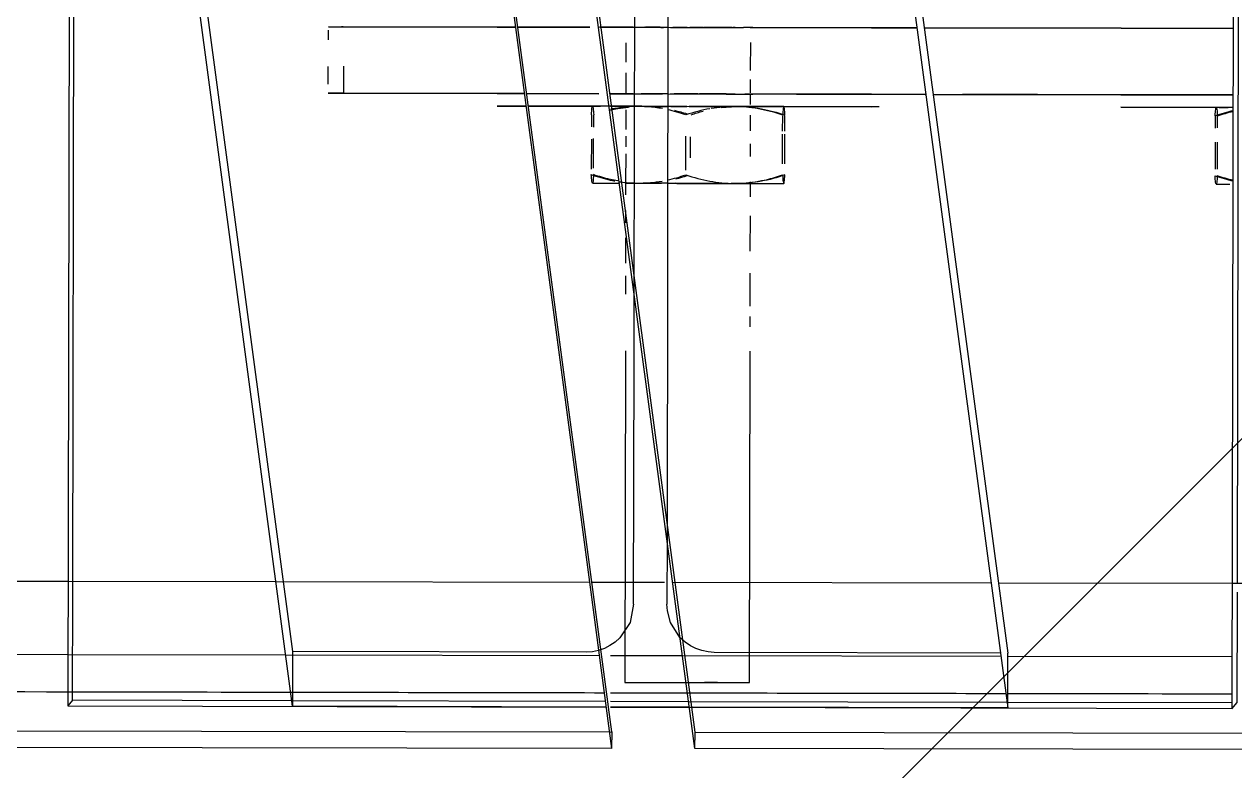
# Model space of a CAD drawing. Header units: metres. Extents: x -354 to -91, y 3 to 562.
# Drawn here: x -275.3041 to -275.013, y 509.5304 to 509.7099 of the extents above; entities that cross this region are included whole.
import ezdxf

# ---------------------------------------------------------------- set-up
doc = ezdxf.new("R2010")
doc.units = ezdxf.units.M
doc.layers.add('A-DETL-GENF', color=7, linetype='Continuous', lineweight=9)
doc.layers.add('A-GENM', color=7, linetype='Continuous', lineweight=25)

# ---------------------------------------------------------------- blocks, each defined once
blk = doc.blocks.new('CappingBeam_RS39B_CB01A - CappingBeam_RS39B_CB01A-57939457-DRG-2873034 - CONSTRUCTION SEQUENCE STAGE A8')
at = {"layer": 'A-GENM', "color": 9, "true_color": 0xbebebe}
for points in [[(97.39581, 41.11397), (97.42394, 41.00738), (97.45206, 40.9008), (97.48019, 40.79421)], [(97.48019, 40.79421), (97.48474, 40.77696), (97.48929, 40.7597), (97.49384, 40.74245)], [(97.49384, 40.74245), (97.50026, 40.71815), (97.50667, 40.69385), (97.51308, 40.66955)], [(97.51346, 40.66811), (97.51504, 40.66213), (97.51661, 40.65615), (97.51819, 40.65017)], [(97.51819, 40.65017), (97.5247, 40.62551), (97.53121, 40.60085), (97.53771, 40.57619)], [(97.53783, 40.57573), (97.54243, 40.55833), (97.54702, 40.54093), (97.55161, 40.52353)]]:
    blk.add_open_spline(points, degree=3, dxfattribs=at)
at = {"layer": 'A-GENM', "color": 253, "true_color": 0xa3a3a3}
for points in [[(97.39581, 41.11397), (97.42394, 41.00738), (97.45206, 40.9008), (97.48019, 40.79421)], [(97.48019, 40.79421), (97.48474, 40.77696), (97.48929, 40.7597), (97.49384, 40.74245)], [(97.49384, 40.74245), (97.50026, 40.71815), (97.50667, 40.69385), (97.51308, 40.66955)], [(97.51346, 40.66811), (97.51504, 40.66213), (97.51661, 40.65615), (97.51819, 40.65017)], [(97.51819, 40.65017), (97.5247, 40.62551), (97.53121, 40.60085), (97.53771, 40.57619)], [(97.53783, 40.57573), (97.54243, 40.55833), (97.54702, 40.54093), (97.55161, 40.52353)]]:
    blk.add_open_spline(points, degree=3, dxfattribs=at)
blk = doc.blocks.new('Adaptive point Fascia Panel Bracket - Type T04-68485606-DRG-2873034 - CONSTRUCTION SEQUENCE STAGE A8')
at = {"layer": 'A-GENM', "color": 253, "true_color": 0xa3a3a3}
for p, q in [((-1148.38334, 509.70928), (-1148.37967, 509.70928)), ((-1148.33839, 509.7092), (-1148.38334, 509.70928)), ((-1148.38334, 509.70611), (-1148.38334, 509.70845)), ((-1148.37987, 509.70928), (-1148.38021, 509.70928)), ((-1148.34272, 509.70921), (-1148.38021, 509.70928)), ((-1148.37987, 509.70928), (-1148.34272, 509.70921)), ((-1148.34272, 509.70921), (-1148.37967, 509.70928)), ((-1148.33839, 509.7092), (-1148.34272, 509.70921)), ((-1148.34272, 509.70921), (-1148.33839, 509.7092)), ((-1148.34272, 509.70921), (-1148.34084, 509.70921)), ((-1148.33839, 509.7092), (-1148.34272, 509.70921)), ((-1148.33839, 509.7092), (-1148.34272, 509.70921)), ((-1148.34084, 509.70921), (-1148.33839, 509.7092)), ((-1148.32048, 509.70917), (-1148.33784, 509.7092)), ((-1148.33784, 509.7092), (-1148.32048, 509.70917)), ((-1148.33784, 509.7092), (-1148.32048, 509.70917)), ((-1148.32048, 509.70917), (-1148.33784, 509.7092)), ((-1148.32048, 509.70917), (-1148.33784, 509.7092)), ((-1148.32048, 509.70917), (-1148.33784, 509.7092)), ((-1148.31119, 509.70916), (-1148.31819, 509.70917)), ((-1148.31819, 509.70917), (-1148.31119, 509.70916)), ((-1148.31819, 509.70917), (-1148.31119, 509.70916)), ((-1148.3017, 509.70914), (-1148.31819, 509.70917)), ((-1148.3017, 509.70914), (-1148.31819, 509.70917)), ((-1148.31119, 509.70916), (-1148.31819, 509.70917)), ((-1148.31168, 509.70916), (-1148.31229, 509.70916)), ((-1148.31005, 509.70915), (-1148.31168, 509.70916)), ((-1148.30808, 509.70915), (-1148.30777, 509.70915)), ((-1148.30808, 509.70915), (-1148.3075, 509.70915)), ((-1148.3075, 509.70915), (-1148.30706, 509.70915)), ((-1148.30459, 509.70914), (-1148.30727, 509.70915)), ((-1148.30173, 509.70914), (-1148.30482, 509.70914)), ((-1148.30174, 509.70914), (-1148.30414, 509.70914)), ((-1148.25274, 509.70905), (-1148.3017, 509.70914)), ((-1148.24186, 509.70903), (-1148.3017, 509.70914)), ((-1148.29711, 509.70913), (-1148.30049, 509.70914)), ((-1148.30015, 509.70914), (-1148.29446, 509.70913)), ((-1148.29343, 509.70912), (-1148.29627, 509.70913)), ((-1148.29627, 509.70913), (-1148.29343, 509.70912)), ((-1148.29627, 509.70913), (-1148.29343, 509.70912)), ((-1148.29343, 509.70912), (-1148.29627, 509.70913)), ((-1148.29627, 509.70913), (-1148.29343, 509.70912)), ((-1148.28932, 509.70912), (-1148.29309, 509.70912)), ((-1148.28953, 509.70912), (-1148.29247, 509.70912)), ((-1148.28947, 509.70912), (-1148.28767, 509.70911)), ((-1148.28767, 509.70911), (-1148.28652, 509.70911)), ((-1148.28686, 509.70911), (-1148.28582, 509.70911)), ((-1148.28652, 509.70911), (-1148.28609, 509.70911)), ((-1148.2855, 509.70911), (-1148.28609, 509.70911)), ((-1148.28191, 509.7091), (-1148.28353, 509.70911)), ((-1148.28174, 509.7091), (-1148.28321, 509.70911)), ((-1148.25274, 509.70905), (-1148.28179, 509.7091)), ((-1148.28179, 509.7091), (-1148.25274, 509.70905)), ((-1148.28179, 509.7091), (-1148.25274, 509.70905)), ((-1148.25274, 509.70905), (-1148.28179, 509.7091)), ((-1148.28129, 509.7091), (-1148.28174, 509.7091)), ((-1148.24186, 509.70903), (-1148.25274, 509.70905)), ((-1148.25274, 509.70905), (-1148.24186, 509.70903)), ((-1148.25086, 509.70905), (-1148.25274, 509.70905)), ((-1148.24186, 509.70903), (-1148.25274, 509.70905)), ((-1148.19275, 509.70894), (-1148.24007, 509.70903)), ((-1148.24007, 509.70903), (-1148.19275, 509.70894)), ((-1148.16573, 509.7089), (-1148.24007, 509.70903)), ((-1148.19275, 509.70894), (-1148.24007, 509.70903)), ((-1148.19275, 509.70894), (-1148.16573, 509.7089)), ((-1148.16573, 509.7089), (-1148.19275, 509.70894)), ((-1148.16573, 509.7089), (-1148.19275, 509.70894)), ((-1148.19275, 509.70894), (-1148.19088, 509.70894)), ((-1148.16573, 509.7089), (-1148.19275, 509.70894)), ((-1148.19088, 509.70894), (-1148.16573, 509.7089)), ((-1148.3118, 509.7054), (-1148.31181, 509.7008)), ((-1148.28181, 509.69874), (-1148.2818, 509.70552)), ((-1148.38336, 509.69549), (-1148.38335, 509.6997)), ((-1148.37968, 509.69977), (-1148.37969, 509.69328)), ((-1148.31181, 509.6982), (-1148.31182, 509.69316)), ((-1148.28182, 509.69338), (-1148.28181, 509.6966)), ((-1148.37969, 509.69328), (-1148.38337, 509.69328)), ((-1148.38337, 509.69328), (-1148.33625, 509.6932)), ((-1148.34275, 509.69321), (-1148.37969, 509.69328)), ((-1148.34275, 509.69321), (-1148.33625, 509.6932)), ((-1148.34087, 509.69321), (-1148.34275, 509.69321)), ((-1148.33625, 509.6932), (-1148.34275, 509.69321)), ((-1148.33625, 509.6932), (-1148.34087, 509.69321)), ((-1148.3357, 509.6932), (-1148.31835, 509.69317)), ((-1148.31835, 509.69317), (-1148.3357, 509.6932)), ((-1148.31835, 509.69317), (-1148.3357, 509.6932)), ((-1148.3357, 509.6932), (-1148.31835, 509.69317)), ((-1148.31554, 509.69316), (-1148.30302, 509.69314)), ((-1148.31109, 509.69316), (-1148.31554, 509.69316)), ((-1148.31109, 509.69316), (-1148.31554, 509.69316)), ((-1148.31554, 509.69316), (-1148.30303, 509.69314)), ((-1148.31232, 509.69316), (-1148.30485, 509.69314)), ((-1148.30779, 509.69315), (-1148.30811, 509.69315)), ((-1148.30753, 509.69315), (-1148.30811, 509.69315)), ((-1148.30675, 509.69315), (-1148.30779, 509.69315)), ((-1148.30709, 509.69315), (-1148.30753, 509.69315)), ((-1148.30505, 509.69314), (-1148.30675, 509.69315)), ((-1148.30281, 509.69314), (-1148.30505, 509.69314)), ((-1148.30173, 509.69314), (-1148.25277, 509.69305)), ((-1148.30173, 509.69314), (-1148.23986, 509.69303)), ((-1148.29449, 509.69313), (-1148.30018, 509.69314)), ((-1148.29181, 509.69312), (-1148.29414, 509.69313)), ((-1148.29248, 509.69312), (-1148.28955, 509.69312)), ((-1148.2895, 509.69312), (-1148.29181, 509.69312)), ((-1148.2877, 509.69311), (-1148.2895, 509.69312)), ((-1148.28879, 509.69312), (-1148.28637, 509.69311)), ((-1148.28585, 509.69311), (-1148.28689, 509.69311)), ((-1148.28611, 509.69311), (-1148.28553, 509.69311)), ((-1148.28609, 509.69311), (-1148.28356, 509.69311)), ((-1148.28356, 509.69311), (-1148.28193, 509.6931)), ((-1148.25277, 509.69305), (-1148.28182, 509.6931)), ((-1148.28182, 509.69058), (-1148.28182, 509.6931)), ((-1148.25277, 509.69305), (-1148.28182, 509.6931)), ((-1148.28177, 509.6931), (-1148.28132, 509.6931)), ((-1148.25277, 509.69305), (-1148.25089, 509.69305)), ((-1148.23986, 509.69303), (-1148.25277, 509.69305)), ((-1148.19278, 509.69295), (-1148.23794, 509.69303)), ((-1148.23794, 509.69303), (-1148.16576, 509.6929)), ((-1148.22202, 509.693), (-1148.23084, 509.69301)), ((-1148.22165, 509.693), (-1148.23083, 509.69301)), ((-1148.21284, 509.69298), (-1148.23083, 509.69301)), ((-1148.21284, 509.69298), (-1148.22202, 509.693)), ((-1148.22202, 509.693), (-1148.22165, 509.693)), ((-1148.21284, 509.69298), (-1148.22165, 509.693)), ((-1148.16576, 509.6929), (-1148.19278, 509.69295)), ((-1148.19278, 509.69294), (-1148.16576, 509.6929)), ((-1148.1909, 509.69294), (-1148.19278, 509.69294)), ((-1148.16576, 509.6929), (-1148.1909, 509.69294)), ((-1148.34275, 509.69021), (-1148.34088, 509.69021)), ((-1148.33585, 509.6902), (-1148.34275, 509.69021)), ((-1148.34088, 509.69021), (-1148.33585, 509.6902)), ((-1148.3353, 509.6902), (-1148.31794, 509.69017)), ((-1148.31794, 509.69017), (-1148.3353, 509.6902)), ((-1148.3201, 509.68812), (-1148.32011, 509.6852)), ((-1148.31698, 509.69017), (-1148.31982, 509.69017)), ((-1148.31891, 509.69017), (-1148.31982, 509.69017)), ((-1148.31955, 509.68516), (-1148.31955, 509.68812)), ((-1148.31569, 509.69016), (-1148.31698, 509.69017)), ((-1148.31565, 509.69016), (-1148.3165, 509.69016)), ((-1148.31342, 509.69016), (-1148.31569, 509.69016)), ((-1148.31554, 509.69016), (-1148.31123, 509.69016)), ((-1148.30173, 509.69014), (-1148.31554, 509.69016)), ((-1148.30874, 509.69015), (-1148.31342, 509.69016)), ((-1148.31171, 509.69016), (-1148.31232, 509.69016)), ((-1148.31041, 509.69015), (-1148.31232, 509.69016)), ((-1148.31183, 509.68928), (-1148.31183, 509.68457)), ((-1148.31182, 509.69016), (-1148.30997, 509.69015)), ((-1148.31182, 509.69016), (-1148.31123, 509.69016)), ((-1148.30801, 509.69015), (-1148.31041, 509.69015)), ((-1148.30997, 509.69015), (-1148.30765, 509.69015)), ((-1148.30765, 509.69015), (-1148.30497, 509.69014)), ((-1148.30176, 509.69014), (-1148.30485, 509.69014)), ((-1148.30459, 509.69014), (-1148.30176, 509.69014)), ((-1148.2973, 509.69013), (-1148.30176, 509.69014)), ((-1148.25277, 509.69005), (-1148.30173, 509.69014)), ((-1148.29715, 509.69013), (-1148.30115, 509.69014)), ((-1148.30101, 509.69014), (-1148.29714, 509.69013)), ((-1148.29714, 509.69013), (-1148.30014, 509.69014)), ((-1148.30013, 509.69014), (-1148.29714, 509.69013)), ((-1148.28357, 509.69011), (-1148.29663, 509.69013)), ((-1148.29663, 509.69013), (-1148.2896, 509.69012)), ((-1148.29626, 509.69013), (-1148.29325, 509.69012)), ((-1148.29322, 509.69012), (-1148.29626, 509.69013)), ((-1148.29242, 509.69012), (-1148.2896, 509.69012)), ((-1148.2896, 509.69012), (-1148.28399, 509.69011)), ((-1148.28888, 509.69012), (-1148.28644, 509.69011)), ((-1148.28638, 509.69011), (-1148.28882, 509.69012)), ((-1148.27474, 509.69009), (-1148.28574, 509.69011)), ((-1148.28368, 509.69011), (-1148.28182, 509.6901)), ((-1148.28194, 509.6901), (-1148.28357, 509.69011)), ((-1148.28242, 509.6901), (-1148.28183, 509.6901)), ((-1148.28226, 509.6901), (-1148.25277, 509.69005)), ((-1148.28133, 509.6901), (-1148.28194, 509.6901)), ((-1148.28184, 509.68427), (-1148.28183, 509.688)), ((-1148.27382, 509.69009), (-1148.27449, 509.69009)), ((-1148.27412, 509.6842), (-1148.27411, 509.6879)), ((-1148.27356, 509.6842), (-1148.27356, 509.68785)), ((-1148.2509, 509.69005), (-1148.25277, 509.69005)), ((-1148.19279, 509.68994), (-1148.19091, 509.68994)), ((-1148.16576, 509.6899), (-1148.19279, 509.68994)), ((-1148.19091, 509.68994), (-1148.16576, 509.6899)), ((-1148.17013, 509.68785), (-1148.17014, 509.68493)), ((-1148.16919, 509.6899), (-1148.16986, 509.6899)), ((-1148.16895, 509.6899), (-1148.16985, 509.6899)), ((-1148.16958, 509.68499), (-1148.16958, 509.68785)), ((-1148.32011, 509.68224), (-1148.32012, 509.67504)), ((-1148.31957, 509.67528), (-1148.31956, 509.68238)), ((-1148.31184, 509.68298), (-1148.31184, 509.68044)), ((-1148.29741, 509.67484), (-1148.29739, 509.68295)), ((-1148.29629, 509.67775), (-1148.29628, 509.68282)), ((-1148.27413, 509.67636), (-1148.27412, 509.68348)), ((-1148.27358, 509.67633), (-1148.27356, 509.68349)), ((-1148.28185, 509.67806), (-1148.28184, 509.68116)), ((-1148.17014, 509.68157), (-1148.17016, 509.67501)), ((-1148.1696, 509.67502), (-1148.16959, 509.68155)), ((-1148.31185, 509.67872), (-1148.31186, 509.67195)), ((-1148.31986, 509.67167), (-1148.31919, 509.67167)), ((-1148.31985, 509.67167), (-1148.31895, 509.67167)), ((-1148.31919, 509.67167), (-1148.31701, 509.67167)), ((-1148.31895, 509.67167), (-1148.31653, 509.67166)), ((-1148.31653, 509.67166), (-1148.31566, 509.67166)), ((-1148.31569, 509.67166), (-1148.31346, 509.67166)), ((-1148.31186, 509.67159), (-1148.31186, 509.66886)), ((-1148.3018, 509.67164), (-1148.30768, 509.67165)), ((-1148.29718, 509.67163), (-1148.29978, 509.67164)), ((-1148.29734, 509.67163), (-1148.29137, 509.67162)), ((-1148.29328, 509.67162), (-1148.29717, 509.67163)), ((-1148.29588, 509.67163), (-1148.29325, 509.67162)), ((-1148.29327, 509.67162), (-1148.29588, 509.67163)), ((-1148.28963, 509.67162), (-1148.29328, 509.67162)), ((-1148.29137, 509.67162), (-1148.28578, 509.67161)), ((-1148.28403, 509.67161), (-1148.28647, 509.67161)), ((-1148.28371, 509.67161), (-1148.28603, 509.67161)), ((-1148.28578, 509.67161), (-1148.28094, 509.6716)), ((-1148.28186, 509.6716), (-1148.28403, 509.67161)), ((-1148.28229, 509.6716), (-1148.28371, 509.67161)), ((-1148.28186, 509.6716), (-1148.28229, 509.6716)), ((-1148.28186, 509.6684), (-1148.28186, 509.67197)), ((-1148.28094, 509.6716), (-1148.27718, 509.67159)), ((-1148.28026, 509.6716), (-1148.2767, 509.67159)), ((-1148.2767, 509.67159), (-1148.27452, 509.67159)), ((-1148.27452, 509.67159), (-1148.27386, 509.67159)), ((-1148.16989, 509.6714), (-1148.16704, 509.6714)), ((-1148.16989, 509.6714), (-1148.16657, 509.6714)), ((-1148.31187, 509.66513), (-1148.31187, 509.66211)), ((-1148.28189, 509.65529), (-1148.28187, 509.66382)), ((-1148.31188, 509.6585), (-1148.31189, 509.65248)), ((-1148.28191, 509.64209), (-1148.2819, 509.65004)), ((-1148.3119, 509.6494), (-1148.31191, 509.64498)), ((-1148.28192, 509.63714), (-1148.28191, 509.63964)), ((-1148.31193, 509.63134), (-1148.31207, 509.55166)), ((-1148.28207, 509.5516), (-1148.28193, 509.63131)), ((-1148.31207, 509.55166), (-1148.31164, 509.55166)), ((-1148.31207, 509.55166), (-1148.3099, 509.55165)), ((-1148.31164, 509.55166), (-1148.31022, 509.55165)), ((-1148.30745, 509.55165), (-1148.30488, 509.55164)), ((-1148.3043, 509.55164), (-1148.30128, 509.55164)), ((-1148.30065, 509.55164), (-1148.29739, 509.55163)), ((-1148.29676, 509.55163), (-1148.29348, 509.55162)), ((-1148.2893, 509.55162), (-1148.28665, 509.55161)), ((-1148.28625, 509.55161), (-1148.28207, 509.5516))]:
    blk.add_line(p, q, dxfattribs=at)
for centre, major_axis, start_param, end_param in [((-1148.29679, 509.70913), (-0.0155, 0.00003), 0, 0.240939), ((-1148.29679, 509.70913), (-0.0155, 0.00003), 0.240939, 0.502734), ((-1148.29679, 509.70913), (-0.0155, 0.00003), 0.502739, 1.026337), ((-1148.29708, 509.70913), (-0.011, 0.00002), 0.240933, 0.502739), ((-1148.2965, 509.70913), (-0.011, 0.00002), 5.738728, 6.000526), ((-1148.29708, 509.70913), (-0.011, 0.00002), 0.50274, 0.764538), ((-1148.2965, 509.70913), (-0.011, 0.00002), 5.215123, 5.738726), ((-1148.29708, 509.70913), (-0.011, 0.00002), 0.764542, 1.026337), ((-1148.29679, 509.70913), (-0.0155, 0.00003), 1.288137, 1.549936), ((-1148.29679, 509.70913), (-0.0155, 0.00003), 1.549936, 1.811738), ((-1148.29679, 509.70913), (-0.0155, 0.00003), 4.478419, 4.691529), ((-1148.29708, 509.70913), (-0.011, 0.00002), 1.811737, 2.073535), ((-1148.29708, 509.70913), (-0.011, 0.00002), 2.073536, 2.335334), ((-1148.2965, 509.70913), (-0.011, 0.00002), 3.644326, 4.16793), ((-1148.29679, 509.70913), (-0.0155, 0.00003), 2.074279, 2.335331), ((-1148.29679, 509.70913), (-0.0155, 0.00003), 3.972725, 4.16793), ((-1148.29679, 509.70913), (-0.0155, 0.00003), 2.335334, 2.597142), ((-1148.2965, 509.70913), (-0.011, 0.00002), 3.141591, 3.382532), ((-1148.29679, 509.70913), (-0.0155, 0.00003), 2.858933, 3.120732), ((-1148.29682, 509.69313), (-0.0155, 0.00003), 6.00053, 6.262325), ((-1148.29682, 509.69313), (-0.0155, 0.00003), 5.73873, 6.000526), ((-1148.29653, 509.69313), (-0.011, 0.00002), 5.738726, 6.000515), ((-1148.29682, 509.69313), (-0.0155, 0.00003), 5.239295, 5.43326), ((-1148.29653, 509.69313), (-0.011, 0.00002), 5.476927, 5.738725), ((-1148.29653, 509.69313), (-0.011, 0.00002), 5.215128, 5.476925), ((-1148.29682, 509.69313), (-0.0155, 0.00003), 1.288136, 1.549936), ((-1148.29682, 509.69313), (-0.0155, 0.00003), 4.732941, 4.932121), ((-1148.29682, 509.69313), (-0.0155, 0.00003), 1.549936, 1.744433), ((-1148.29682, 509.69313), (-0.0155, 0.00003), 1.811736, 2.073535), ((-1148.29653, 509.69313), (-0.011, 0.00002), 3.906131, 4.167931), ((-1148.29682, 509.69313), (-0.0155, 0.00003), 2.073536, 2.335334), ((-1148.29653, 509.69313), (-0.011, 0.00002), 3.644331, 3.906131), ((-1148.29711, 509.69313), (-0.011, 0.00002), 2.597134, 3.120716), ((-1148.29653, 509.69313), (-0.011, 0.00002), 3.141593, 3.382542), ((-1148.29682, 509.69313), (-0.0155, 0.00003), 3.382534, 3.644331), ((-1148.29682, 509.69313), (-0.0155, 0.00003), 2.858934, 3.120732), ((-1148.29682, 509.69013), (-0.023, 0.00004), 5.476927, 5.671516), ((-1148.29682, 509.69013), (-0.0155, 0.00003), 5.738726, 6.000529), ((-1148.29682, 509.69013), (-0.015, 0.00003), 5.738726, 6.000526), ((-1148.29682, 509.69013), (-0.023, 0.00004), 1.026337, 1.20733), ((-1148.29682, 509.69013), (-0.0155, 0.00003), 0.764538, 1.019411), ((-1148.29682, 509.69013), (-0.023, 0.00004), 4.7263, 4.857684), ((-1148.29682, 509.69013), (-0.015, 0.00003), 4.73362, 4.935076), ((-1148.29682, 509.69013), (-0.023, 0.00004), 1.5793, 2.073537), ((-1148.29682, 509.69013), (-0.0155, 0.00003), 4.478419, 4.67553), ((-1148.29682, 509.69013), (-0.015, 0.00003), 4.470611, 4.674292), ((-1148.29682, 509.69013), (-0.0155, 0.00003), 4.22452, 4.423968), ((-1148.29682, 509.69013), (-0.015, 0.00003), 4.207497, 4.413594), ((-1148.29682, 509.69013), (-0.015, 0.00003), 3.944037, 4.153191), ((-1148.29682, 509.69013), (-0.0155, 0.00003), 3.972725, 4.167928), ((-1148.29682, 509.69013), (-0.015, 0.00003), 3.644332, 3.906131), ((-1148.29682, 509.69013), (-0.015, 0.00003), 2.597134, 2.858933), ((-1148.29682, 509.69013), (-0.0155, 0.00003), 3.382532, 3.644331), ((-1148.29682, 509.69013), (-0.0155, 0.00003), 3.141593, 3.382521), ((-1148.29682, 509.69013), (-0.023, 0.00004), 3.644331, 3.90613), ((-1148.29682, 509.69013), (-0.023, 0.00004), 3.382532, 3.644331), ((-1148.29682, 509.69013), (-0.023, 0.00004), 2.858933, 3.120736), ((-1148.14686, 509.68986), (-0.023, 0.00004), 0.240939, 0.502736), ((-1148.14686, 509.68986), (-0.023, 0.00004), 5.738726, 6.000525), ((-1148.29686, 509.67163), (-0.023, 0.00004), 0.50274, 0.611458), ((-1148.29686, 509.67163), (-0.015, 0.00003), 0, 0.502747), ((-1148.29686, 509.67163), (-0.015, 0.00003), 6.000526, 6.262332), ((-1148.29686, 509.67163), (-0.015, 0.00003), 5.738726, 6.000521), ((-1148.29686, 509.67163), (-0.015, 0.00003), 0.502739, 0.764528), ((-1148.29686, 509.67163), (-0.023, 0.00004), 1.026335, 1.288137), ((-1148.29686, 509.67163), (-0.023, 0.00004), 1.354628, 1.549936), ((-1148.29686, 509.67163), (-0.015, 0.00003), 1.288137, 1.549936), ((-1148.29686, 509.67163), (-0.023, 0.00004), 4.7263, 4.840135), ((-1148.29686, 509.67163), (-0.015, 0.00003), 4.207497, 4.386061), ((-1148.29686, 509.67163), (-0.015, 0.00003), 2.073535, 2.335338), ((-1148.29686, 509.67163), (-0.023, 0.00004), 2.597136, 2.858933), ((-1148.29686, 509.67163), (-0.023, 0.00004), 2.858934, 3.120732), ((-1148.29707, 509.55163), (-0.015, 0.00003), 0.502736, 0.764538), ((-1148.29707, 509.55163), (-0.015, 0.00003), 0.764534, 1.026337), ((-1148.29707, 509.55163), (-0.015, 0.00003), 1.026334, 1.288137), ((-1148.29707, 509.55163), (-0.015, 0.00003), 1.288139, 1.549936), ((-1148.29707, 509.55163), (-0.015, 0.00003), 1.554069, 1.811736), ((-1148.29707, 509.55163), (-0.015, 0.00003), 1.811737, 2.073535), ((-1148.29707, 509.55163), (-0.015, 0.00003), 4.207497, 4.429729), ((-1148.29707, 509.55163), (-0.015, 0.00003), 2.073528, 2.335334), ((-1148.29707, 509.55163), (-0.015, 0.00003), 2.335344, 2.597134), ((-1148.29707, 509.55163), (-0.015, 0.00003), 2.597133, 2.858933), ((-1148.29707, 509.55163), (-0.015, 0.00003), 2.858938, 3.120732)]:
    blk.add_ellipse(centre, major_axis=major_axis, ratio=0.000001, start_param=start_param, end_param=end_param, dxfattribs=at)
for points in [[(-1148.3201, 509.68812), (-1148.32005, 509.68878), (-1148.32001, 509.68928), (-1148.31996, 509.68962)], [(-1148.31996, 509.68962), (-1148.31992, 509.68994), (-1148.31987, 509.69012), (-1148.31983, 509.69016)], [(-1148.31983, 509.69016), (-1148.31983, 509.69017), (-1148.31982, 509.69017), (-1148.31982, 509.69017)], [(-1148.31982, 509.69017), (-1148.31977, 509.69015), (-1148.31973, 509.68997), (-1148.31968, 509.68962)], [(-1148.31968, 509.68962), (-1148.31964, 509.68928), (-1148.31959, 509.68878), (-1148.31955, 509.68812)], [(-1148.31444, 509.68961), (-1148.31481, 509.68955), (-1148.31517, 509.68948), (-1148.31554, 509.6894)], [(-1148.31554, 509.68925), (-1148.31494, 509.68939), (-1148.31435, 509.68951), (-1148.31375, 509.68961)], [(-1148.30874, 509.69015), (-1148.31065, 509.69013), (-1148.31255, 509.68995), (-1148.31444, 509.68961)], [(-1148.31375, 509.68961), (-1148.31291, 509.68976), (-1148.31206, 509.68988), (-1148.31121, 509.68997)], [(-1148.30304, 509.68959), (-1148.30421, 509.68981), (-1148.30538, 509.68996), (-1148.30656, 509.69005)], [(-1148.29738, 509.68808), (-1148.29883, 509.68859), (-1148.30028, 509.68901), (-1148.30173, 509.68933)], [(-1148.30011, 509.68919), (-1148.29911, 509.68896), (-1148.29812, 509.68868), (-1148.29714, 509.68836)], [(-1148.29159, 509.68957), (-1148.29353, 509.68923), (-1148.29546, 509.68874), (-1148.29738, 509.68808)], [(-1148.2961, 509.68814), (-1148.29515, 509.68846), (-1148.2942, 509.68875), (-1148.29325, 509.689)], [(-1148.28574, 509.69011), (-1148.2876, 509.69009), (-1148.28945, 509.68993), (-1148.29129, 509.68962)], [(-1148.28888, 509.68984), (-1148.28807, 509.68994), (-1148.28726, 509.69001), (-1148.28645, 509.69006)], [(-1148.2799, 509.68955), (-1148.28184, 509.6899), (-1148.28379, 509.69008), (-1148.28574, 509.69011)], [(-1148.28227, 509.68997), (-1148.28125, 509.68988), (-1148.28023, 509.68974), (-1148.27921, 509.68955)], [(-1148.27411, 509.68804), (-1148.27603, 509.6887), (-1148.27796, 509.68921), (-1148.2799, 509.68955)], [(-1148.27921, 509.68955), (-1148.27732, 509.68921), (-1148.27543, 509.6887), (-1148.27356, 509.68803)], [(-1148.27397, 509.68954), (-1148.27402, 509.6892), (-1148.27406, 509.6887), (-1148.27411, 509.68804)], [(-1148.27383, 509.69009), (-1148.27388, 509.69007), (-1148.27392, 509.68988), (-1148.27397, 509.68954)], [(-1148.27382, 509.69008), (-1148.27382, 509.69009), (-1148.27383, 509.69009), (-1148.27383, 509.69009)], [(-1148.27369, 509.68954), (-1148.27373, 509.68986), (-1148.27378, 509.69004), (-1148.27382, 509.69008)], [(-1148.27356, 509.68803), (-1148.2736, 509.6887), (-1148.27365, 509.6892), (-1148.27369, 509.68954)], [(-1148.17013, 509.68785), (-1148.17009, 509.68851), (-1148.17004, 509.68902), (-1148.16999, 509.68936)], [(-1148.16577, 509.68909), (-1148.16723, 509.68877), (-1148.16868, 509.68836), (-1148.17013, 509.68785)], [(-1148.16999, 509.68936), (-1148.16995, 509.68968), (-1148.16991, 509.68986), (-1148.16986, 509.6899)], [(-1148.16986, 509.6899), (-1148.16986, 509.6899), (-1148.16986, 509.6899), (-1148.16985, 509.6899)], [(-1148.16985, 509.6899), (-1148.16981, 509.68988), (-1148.16976, 509.6897), (-1148.16971, 509.68936)], [(-1148.16971, 509.68936), (-1148.16967, 509.68901), (-1148.16962, 509.68851), (-1148.16958, 509.68785)], [(-1148.16958, 509.68785), (-1148.16831, 509.68828), (-1148.16704, 509.68865), (-1148.16577, 509.68894)], [(-1148.32013, 509.67373), (-1148.31862, 509.67319), (-1148.31711, 509.67276), (-1148.31559, 509.67243)], [(-1148.31999, 509.67222), (-1148.32004, 509.67256), (-1148.32008, 509.67306), (-1148.32013, 509.67373)], [(-1148.31957, 509.67372), (-1148.31962, 509.67306), (-1148.31967, 509.67256), (-1148.31971, 509.67222)], [(-1148.31561, 509.67258), (-1148.31694, 509.67289), (-1148.31826, 509.67327), (-1148.31957, 509.67372)], [(-1148.30176, 509.67245), (-1148.3003, 509.67276), (-1148.29885, 509.67318), (-1148.29741, 509.67369)], [(-1148.29716, 509.6734), (-1148.29804, 509.67312), (-1148.29891, 509.67288), (-1148.29978, 509.67267)], [(-1148.29741, 509.67369), (-1148.29549, 509.67302), (-1148.29356, 509.67251), (-1148.29162, 509.67217)], [(-1148.27993, 509.67215), (-1148.27799, 509.67249), (-1148.27606, 509.67298), (-1148.27414, 509.67364)], [(-1148.27358, 509.67364), (-1148.27546, 509.67298), (-1148.27735, 509.67248), (-1148.27924, 509.67215)], [(-1148.27414, 509.67364), (-1148.27409, 509.67298), (-1148.27405, 509.67248), (-1148.274, 509.67214)], [(-1148.27372, 509.67214), (-1148.27368, 509.67248), (-1148.27363, 509.67298), (-1148.27358, 509.67364)], [(-1148.17016, 509.67346), (-1148.16871, 509.67294), (-1148.16726, 509.67253), (-1148.1658, 509.6722)], [(-1148.17002, 509.67195), (-1148.17007, 509.67229), (-1148.17011, 509.6728), (-1148.17016, 509.67346)], [(-1148.16961, 509.67346), (-1148.16965, 509.6728), (-1148.1697, 509.67229), (-1148.16975, 509.67195)], [(-1148.1658, 509.67235), (-1148.16707, 509.67265), (-1148.16834, 509.67302), (-1148.16961, 509.67346)], [(-1148.31986, 509.67168), (-1148.31991, 509.67172), (-1148.31995, 509.6719), (-1148.31999, 509.67222)], [(-1148.31985, 509.67167), (-1148.31986, 509.67167), (-1148.31986, 509.67167), (-1148.31986, 509.67168)], [(-1148.31971, 509.67222), (-1148.31976, 509.67188), (-1148.31981, 509.67169), (-1148.31985, 509.67167)], [(-1148.31378, 509.67221), (-1148.31437, 509.67231), (-1148.31496, 509.67243), (-1148.31554, 509.67257)], [(-1148.31554, 509.67242), (-1148.31518, 509.67234), (-1148.31483, 509.67227), (-1148.31447, 509.67221)], [(-1148.31342, 509.67203), (-1148.31224, 509.67185), (-1148.31105, 509.67174), (-1148.30986, 509.67168)], [(-1148.30877, 509.67165), (-1148.30686, 509.67167), (-1148.30496, 509.67185), (-1148.30307, 509.67219)], [(-1148.29162, 509.67217), (-1148.28968, 509.67182), (-1148.28773, 509.67164), (-1148.28578, 509.67161)], [(-1148.28578, 509.67161), (-1148.28382, 509.67163), (-1148.28187, 509.67181), (-1148.27993, 509.67215)], [(-1148.27924, 509.67215), (-1148.28025, 509.67196), (-1148.28127, 509.67183), (-1148.28228, 509.67174)], [(-1148.274, 509.67214), (-1148.27396, 509.67179), (-1148.27391, 509.67161), (-1148.27386, 509.67159)], [(-1148.27386, 509.67159), (-1148.27386, 509.67159), (-1148.27386, 509.67159), (-1148.27385, 509.6716)], [(-1148.27385, 509.6716), (-1148.27381, 509.67164), (-1148.27377, 509.67182), (-1148.27372, 509.67214)], [(-1148.16989, 509.6714), (-1148.16993, 509.67143), (-1148.16998, 509.67161), (-1148.17002, 509.67195)], [(-1148.16975, 509.67195), (-1148.16979, 509.67161), (-1148.16984, 509.67143), (-1148.16989, 509.6714)]]:
    blk.add_open_spline(points, degree=3, dxfattribs=at)
blk = doc.blocks.new('SCR_NW_5 - SCR_NW_5-66978937-DRG-2873034 - CONSTRUCTION SEQUENCE STAGE A8')
at = {"layer": 'A-GENM', "color": 253, "true_color": 0xa3a3a3}
for p, q in [((1.12482, -0.00395), (1.18649, 0.45196)), ((1.18594, 0.45196), (1.14184, 0.12596)), ((1.14184, 0.12596), (1.12562, 0.00599)), ((1.12562, 0.00599), (1.12481, 0.00001)), ((1.12475, 0.00001), (0.00058, 0.00001)), ((1.12476, -0.00395), (1.12475, 0.00001)), ((0.00004, -0.00394), (1.12476, -0.00395))]:
    blk.add_line(p, q, dxfattribs=at)
blk = doc.blocks.new('SCR_NW_6 - SCR_NW_6-66978938-DRG-2873034 - CONSTRUCTION SEQUENCE STAGE A8')
at = {"layer": 'A-GENM', "color": 253, "true_color": 0xa3a3a3}
for p, q in [((0.00084, 0.00601), (0.06169, 0.45571)), ((0.06169, 0.4517), (0.00513, 0.03361)), ((0.00513, 0.03361), (0.00004, -0.00395)), ((0.00003, 0.00001), (0.00084, 0.006)), ((0.00035, 0.00001), (0.00003, 0.00001)), ((0.00003, 0.00001), (0.00004, -0.00395)), ((0.66183, 0.00001), (0.00058, 0.00001)), ((0.00004, -0.00395), (0.66183, -0.00395))]:
    blk.add_line(p, q, dxfattribs=at)
blk = doc.blocks.new('PLATE ph - PLATE ph-V44-DRG-2873034 - CONSTRUCTION SEQUENCE STAGE A8')
at = {"layer": 'A-GENM', "color": 253, "true_color": 0xa3a3a3}
for p, q in [((-1148.44546, 509.82594), (-1148.44596, 509.54602)), ((-1148.44546, 509.82594), (-1148.44432, 509.82725)), ((-1148.42939, 509.8259), (-1148.44546, 509.82594)), ((-1148.44478, 509.57333), (-1148.44433, 509.82594)), ((-1148.44432, 509.82725), (-1148.42957, 509.82722)), ((-1148.42957, 509.82722), (-1148.35412, 509.82705)), ((-1148.35395, 509.82573), (-1148.42939, 509.8259)), ((-1148.35357, 509.82705), (-1148.33623, 509.82701)), ((-1148.33606, 509.82569), (-1148.35339, 509.82573)), ((-1148.332, 509.827), (-1148.30629, 509.82694)), ((-1148.306, 509.82562), (-1148.33184, 509.82568)), ((-1148.30629, 509.82694), (-1148.25761, 509.82683)), ((-1148.25743, 509.82551), (-1148.306, 509.82562)), ((-1148.25582, 509.82683), (-1148.16438, 509.82662)), ((-1148.16552, 509.8253), (-1148.25564, 509.82551)), ((-1148.16602, 509.54538), (-1148.16552, 509.8253)), ((-1148.16438, 509.82662), (-1148.16552, 509.8253)), ((-1148.16438, 509.82662), (-1148.16483, 509.57548)), ((-1148.44482, 509.54734), (-1148.44478, 509.57333)), ((-1148.16483, 509.57333), (-1148.16484, 509.57086)), ((-1148.16484, 509.57086), (-1148.16488, 509.5467)), ((-1148.44482, 509.54734), (-1148.44596, 509.54602)), ((-1148.44596, 509.54602), (-1148.31656, 509.54572)), ((-1148.39215, 509.54722), (-1148.44482, 509.54734)), ((-1148.31674, 509.54704), (-1148.39215, 509.54722)), ((-1148.2967, 509.547), (-1148.31554, 509.54704)), ((-1148.31554, 509.54572), (-1148.29653, 509.54568)), ((-1148.22018, 509.54682), (-1148.2967, 509.547)), ((-1148.29653, 509.54568), (-1148.16602, 509.54538)), ((-1148.16602, 509.5467), (-1148.22018, 509.54682)), ((-1148.16602, 509.54538), (-1148.16488, 509.5467))]:
    blk.add_line(p, q, dxfattribs=at)
blk = doc.blocks.new('POST_3000_1C_360UB2 - 1C-68650422-DRG-2873034 - CONSTRUCTION SEQUENCE STAGE A8')
at = {"layer": 'A-GENM', "color": 253, "true_color": 0xa3a3a3}
for p, q in [((-1148.27963, 509.99161), (-1148.22001, 509.54551)), ((-1148.27784, 509.99161), (-1148.21998, 509.5587)), ((-1148.39197, 509.5459), (-1148.45134, 509.99008)), ((-1148.44955, 509.99012), (-1148.39195, 509.55909)), ((-1148.30981, 509.64512), (-1148.30953, 509.80563)), ((-1148.30153, 509.80562), (-1148.30192, 509.58603)), ((-1148.30984, 509.62952), (-1148.30981, 509.64512)), ((-1148.30994, 509.57048), (-1148.30984, 509.62952)), ((-1148.30192, 509.58603), (-1148.30195, 509.57046)), ((-1148.30994, 509.57048), (-1148.31081, 509.56608)), ((-1148.30184, 509.56888), (-1148.30195, 509.57046)), ((-1148.3011, 509.56606), (-1148.30184, 509.56888)), ((-1148.31081, 509.56608), (-1148.31326, 509.56234)), ((-1148.2988, 509.56246), (-1148.3011, 509.56606)), ((-1148.31697, 509.55982), (-1148.31838, 509.55933)), ((-1148.31563, 509.56049), (-1148.31697, 509.55982)), ((-1148.31438, 509.56135), (-1148.31563, 509.56049)), ((-1148.31326, 509.56234), (-1148.31438, 509.56135)), ((-1148.39195, 509.55909), (-1148.39197, 509.5459)), ((-1148.32136, 509.55893), (-1148.39195, 509.55909)), ((-1148.22177, 509.55871), (-1148.29057, 509.55886)), ((-1148.22001, 509.54551), (-1148.21998, 509.5587)), ((-1148.31656, 509.54572), (-1148.39197, 509.5459)), ((-1148.29653, 509.54568), (-1148.31554, 509.54572)), ((-1148.22001, 509.54551), (-1148.29653, 509.54568))]:
    blk.add_line(p, q, dxfattribs=at)
at = {"layer": 'A-GENM', "color": 253, "true_color": 0xa3a3a3, "flags": 128}
for points in [[(-1148.29496, 509.55977), (-1148.29629, 509.56045), (-1148.29755, 509.56131), (-1148.29866, 509.56231)], [(-1148.29057, 509.55886), (-1148.29206, 509.55897), (-1148.29355, 509.55928), (-1148.29496, 509.55977)], [(-1148.31838, 509.55933), (-1148.31987, 509.55903), (-1148.32136, 509.55893)]]:
    blk.add_lwpolyline(points, dxfattribs=at)
blk = doc.blocks.new('Barrier-Precast-MPB-03-B - Typical-68653622-DRG-2873034 - CONSTRUCTION SEQUENCE STAGE A8')
at = {"layer": 'A-GENM', "color": 253, "true_color": 0xa3a3a3}
for p, q in [((-0.22516, 1.79713), (-0.22447, 2.66194)), ((-0.2252, 1.74085), (-0.22516, 1.79713)), ((-0.2076, 1.74313), (-0.20756, 1.79711)), ((-0.20767, 1.66492), (-0.2076, 1.74144)), ((-0.22527, 1.66255), (-0.22521, 1.73907)), ((-0.20768, 1.64757), (-0.20767, 1.66492)), ((-0.22528, 1.64307), (-0.22527, 1.66053)), ((-0.20774, 1.56948), (-0.20768, 1.64489)), ((-0.22534, 1.56711), (-0.22528, 1.64252)), ((-0.20778, 1.51717), (-0.20774, 1.56948)), ((-0.22538, 1.51719), (-0.22534, 1.56711)), ((-0.2258, 0.98608), (-0.22538, 1.51719)), ((-0.2082, 0.98609), (-0.20778, 1.51717))]:
    blk.add_line(p, q, dxfattribs=at)
blk = doc.blocks.new('T2DPAA-T2D-C3S-RS-M3D-100334_rvt-1-DRG-2873034 - CONSTRUCTION SEQUENCE STAGE A8')
at = {"layer": 'A-GENM', "color": 253, "lineweight": 25, "true_color": 0xa3a3a3}
for name, p, rotation in [('CappingBeam_RS39B_CB01A - CappingBeam_RS39B_CB01A-57939457-DRG-2873034 - CONSTRUCTION SEQUENCE STAGE A8', (-1134.0578, 404.8616), 75.11694444444437), ('Barrier-Precast-MPB-03-B - Typical-68653622-DRG-2873034 - CONSTRUCTION SEQUENCE STAGE A8', (-1149.96331, 509.35209), 269.9436450229796)]:
    blk.add_blockref(name, p, dxfattribs=dict(at, rotation=rotation))
for name in ['POST_3000_1C_360UB2 - 1C-68650422-DRG-2873034 - CONSTRUCTION SEQUENCE STAGE A8', 'Adaptive point Fascia Panel Bracket - Type T04-68485606-DRG-2873034 - CONSTRUCTION SEQUENCE STAGE A8', 'PLATE ph - PLATE ph-V44-DRG-2873034 - CONSTRUCTION SEQUENCE STAGE A8']:
    blk.add_blockref(name, (0, 0), dxfattribs=at)
at = {"layer": 'A-GENM', "color": 253, "lineweight": 25, "true_color": 0xa3a3a3, "extrusion": (0, 0, -1)}
for name, p, rotation in [('SCR_NW_6 - SCR_NW_6-66978938-DRG-2873034 - CONSTRUCTION SEQUENCE STAGE A8', (1148.31518, 509.53972), 0.1018524984982008), ('SCR_NW_5 - SCR_NW_5-66978937-DRG-2873034 - CONSTRUCTION SEQUENCE STAGE A8', (1147.17043, 509.53768), 0.1018524984910441)]:
    blk.add_blockref(name, p, dxfattribs=dict(at, rotation=rotation))

msp = doc.modelspace()

# ---------------------------------------------------------------- hatches: boundary and pattern name
at = {"layer": 'A-DETL-GENF'}
h = msp.add_hatch(dxfattribs=at)
h.set_pattern_fill('FP_5', color=256, style=0, pattern_type=2)
h.set_pattern_definition([(45, (-500.2926, -694.024), (-0.42426407, 0.42426407), [])])
h.paths.add_polyline_path([(-272.1379, 504.63178), (-272.13788, 504.63178), (-272.12944, 509.38177), (-269.01623, 509.37624), (-269.0148, 509.6107), (-269.00758, 509.61069), (-269.00572, 509.37622), (-268.73368, 509.37573), (-268.64153, 509.90465), (-268.64134, 509.90576), (-266.763, 520.68695), (-275.82462, 520.68695), (-275.82462, 504.63833), (-272.16543, 504.63183)])
h.paths.add_polyline_path([(-273.88277, 509.08985), (-273.88278, 509.08985), (-273.88278, 509.09314)])
h.paths.add_polyline_path([(-274.27368, 509.63066), (-274.27368, 509.63067), (-274.26757, 509.63067)])
h.paths.add_polyline_path([(-271.00494, 509.70557), (-271.00294, 509.70584), (-271.00293, 509.70584)])
h.paths.add_polyline_path([(-273.39919, 509.70804), (-273.39919, 509.70805), (-273.36513, 509.70804)])
h.paths.add_polyline_path([(-269.66251, 509.72493), (-269.66251, 509.72494), (-269.6571, 509.72493)])
h.paths.add_polyline_path([(-270.31511, 509.72591), (-270.31511, 509.72591), (-270.31229, 509.72591)])
h.paths.add_polyline_path([(-268.64153, 509.90465), (-268.64145, 509.9051), (-268.64607, 509.90511)])

# ---------------------------------------------------------------- block references
at = {"lineweight": 5}
msp.add_blockref('T2DPAA-T2D-C3S-RS-M3D-100334_rvt-1-DRG-2873034 - CONSTRUCTION SEQUENCE STAGE A8', (873.15239, 0), dxfattribs=at)

doc.saveas('drawing.dxf')
